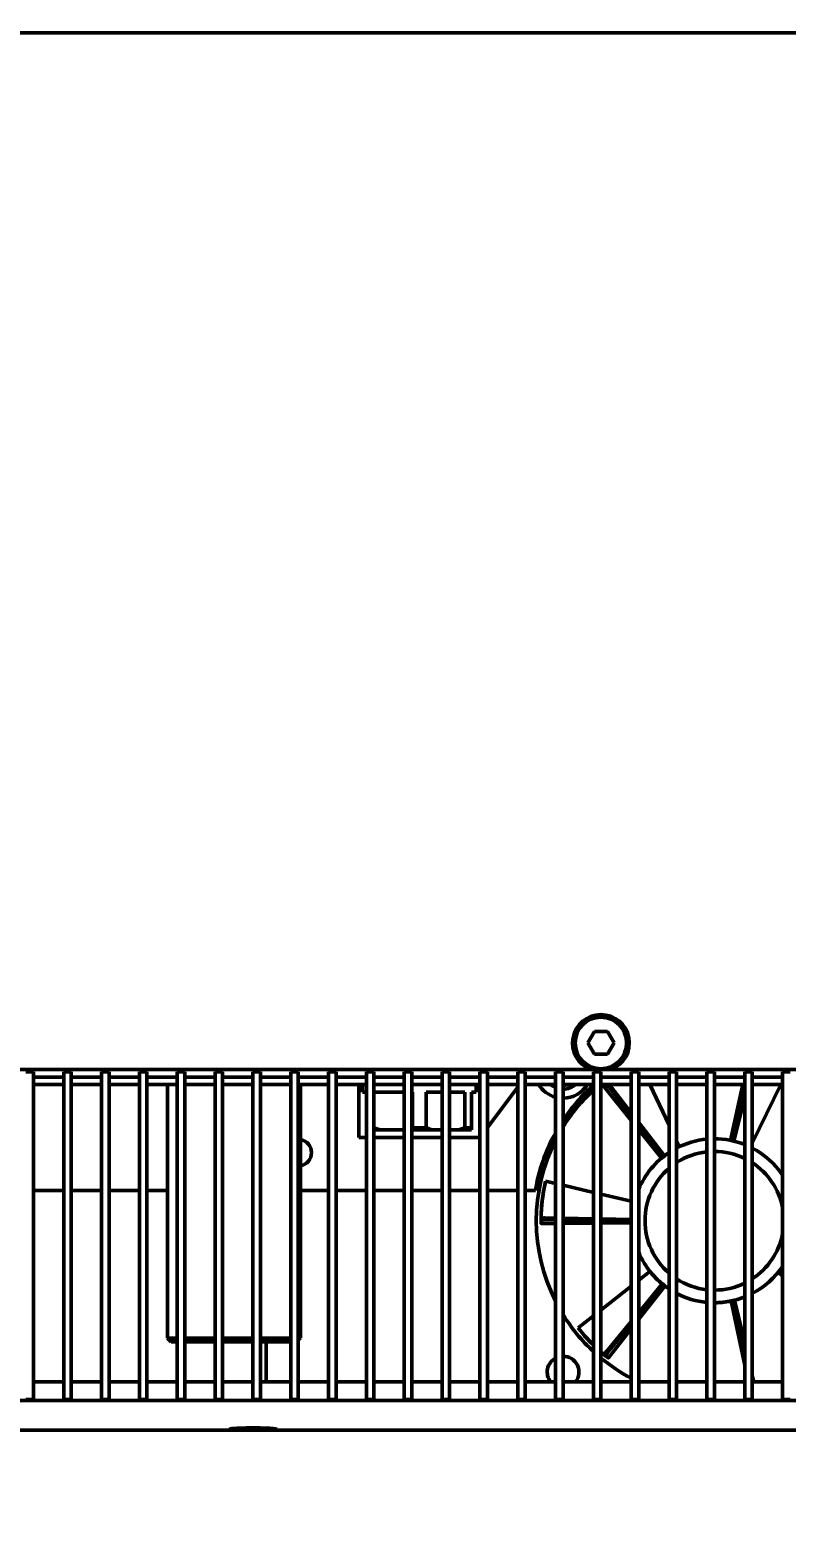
# Model space of a CAD drawing. Header units: millimetres. Extents: x 100 to 5488, y 100 to 4218.
# Drawn here: x 1676.1 to 1776.1, y 2160.8 to 2357.2 of the extents above; entities that cross this region are included whole.
import ezdxf

# ---------------------------------------------------------------- set-up
doc = ezdxf.new("R2010")
doc.units = ezdxf.units.MM
doc.header["$LTSCALE"] = 20
doc.layers.add('Dimension (ANSI)', color=7, linetype='Continuous', lineweight=25)
doc.layers.add('Visible (ANSI)', color=7, linetype='Continuous', lineweight=50)
doc.styles.add('My Text', font='tahoma.ttf')
doc.dimstyles.new('My Dimension - mm [in] (ANSI)', dxfattribs={"dimscale": 20, "dimtxt": 0.7, "dimasz": 2.5, "dimexe": 3.175, "dimexo": 1.6002, "dimgap": 0.8, "dimtad": 0, "dimtoh": 1, "dimrnd": 1e-08, "dimzin": 4, "dimdsep": 46, "dimtxsty": 'My Text', "dimcen": 0.09, "dimdle": 10, "dimclrd": 1, "dimclre": 1, "dimclrt": 1, "dimadec": 1, "dimazin": 1, "dimtfac": 4.354286, "dimtofl": 0, "dimtmove": 0, "dimatfit": 3, "dimfxl": 1, "dimtolj": 1, "dimtzin": 4, "dimlwd": -1, "dimlwe": -1, "dimarcsym": 0})

# ---------------------------------------------------------------- blocks, each defined once
blk = doc.blocks.new('*D6')
at = {"layer": 'Defpoints', "color": 0, "transparency": 16777216}
for p in [(1275.32, 2356.74), (1605.61, 2356.74), (1725.13, 2057.72)]:
    blk.add_point(p, dxfattribs=at)
at = {"layer": 'Dimension (ANSI)', "color": 1, "transparency": 16777216}
for p, q in [((1325.32, 2598.56), (1275.32, 2598.56)), ((1275.32, 2598.56), (1275.32, 2356.74)), ((1573.61, 2356.74), (1211.82, 2356.74)), ((1275.32, 2107.72), (1275.32, 2306.74)), ((1693.13, 2057.72), (1211.82, 2057.72))]:
    blk.add_line(p, q, dxfattribs=at)
for points in [[(1266.98, 2306.74), (1283.65, 2306.74), (1275.32, 2356.74)], [(1266.98, 2107.72), (1283.65, 2107.72), (1275.32, 2057.72)]]:
    blk.add_solid(points, dxfattribs=at)
at = {"layer": 'Dimension (ANSI)', "color": 1, "transparency": 16777216, "insert": (1438.55, 2607.72), "char_height": 14, "attachment_point": 2, "style": 'My Text'}
blk.add_mtext('\\A1;299.02 mm [11.772 in]', dxfattribs=at)
blk = doc.blocks.new('*D8')
at = {"layer": 'Defpoints', "color": 0, "transparency": 16777216}
for p in [(1486.48, 2356.74), (1605.61, 2356.74), (1605.61, 2172.04)]:
    blk.add_point(p, dxfattribs=at)
at = {"layer": 'Dimension (ANSI)', "color": 1, "transparency": 16777216}
for p, q in [((1536.48, 2447.13), (1486.48, 2447.13)), ((1486.48, 2447.13), (1486.48, 2356.74)), ((1573.61, 2356.74), (1422.98, 2356.74)), ((1486.48, 2222.04), (1486.48, 2306.74)), ((1573.61, 2172.04), (1422.98, 2172.04))]:
    blk.add_line(p, q, dxfattribs=at)
for points in [[(1478.14, 2306.74), (1494.81, 2306.74), (1486.48, 2356.74)], [(1478.14, 2222.04), (1494.81, 2222.04), (1486.48, 2172.04)]]:
    blk.add_solid(points, dxfattribs=at)
at = {"layer": 'Dimension (ANSI)', "color": 1, "transparency": 16777216, "insert": (1643.91, 2456.29), "char_height": 14, "attachment_point": 2, "style": 'My Text'}
blk.add_mtext('\\A1;184.70 mm [7.272 in]', dxfattribs=at)

msp = doc.modelspace()

# ---------------------------------------------------------------- linework, layer by layer
at = {"layer": 'Visible (ANSI)'}
for p, q in [((1605.613, 2356.741), (2557.613, 2356.741)), ((1750.747, 2224.741), (1749.881, 2223.241)), ((1749.881, 2223.241), (1750.747, 2221.741)), ((1750.747, 2224.741), (1752.479, 2224.741)), ((1753.345, 2223.241), (1752.479, 2224.741)), ((1752.479, 2221.741), (1753.345, 2223.241)), ((1752.479, 2221.741), (1750.747, 2221.741)), ((1621.959, 2219.741), (1750.266, 2219.741)), ((1675.613, 2219.441), (1676.613, 2219.441)), ((1676.613, 2219.441), (1676.613, 2219.206)), ((1676.613, 2181.713), (1676.613, 2219.206)), ((1680.613, 2219.206), (1680.613, 2219.441)), ((1680.613, 2219.441), (1681.613, 2219.441)), ((1680.613, 2219.206), (1680.613, 2181.713)), ((1681.613, 2219.441), (1681.613, 2219.206)), ((1681.613, 2181.713), (1681.613, 2219.206)), ((1685.613, 2219.206), (1685.613, 2219.441)), ((1685.613, 2219.441), (1686.613, 2219.441)), ((1685.613, 2219.206), (1685.613, 2181.713)), ((1686.613, 2219.441), (1686.613, 2219.206)), ((1686.613, 2181.713), (1686.613, 2219.206)), ((1690.613, 2219.206), (1690.613, 2219.441)), ((1690.613, 2219.441), (1691.613, 2219.441)), ((1690.613, 2219.206), (1690.613, 2181.713)), ((1691.613, 2219.441), (1691.613, 2219.206)), ((1691.613, 2181.713), (1691.613, 2219.206)), ((1695.613, 2219.206), (1695.613, 2219.441)), ((1695.613, 2219.441), (1696.613, 2219.441)), ((1695.613, 2219.206), (1695.613, 2181.713)), ((1696.613, 2219.441), (1696.613, 2219.206)), ((1696.613, 2181.713), (1696.613, 2219.206)), ((1700.613, 2219.206), (1700.613, 2219.441)), ((1700.613, 2219.441), (1701.613, 2219.441)), ((1700.613, 2219.206), (1700.613, 2181.713)), ((1701.613, 2219.441), (1701.613, 2219.206)), ((1701.613, 2181.713), (1701.613, 2219.206)), ((1705.613, 2219.206), (1705.613, 2219.441)), ((1705.613, 2219.441), (1706.613, 2219.441)), ((1705.613, 2219.206), (1705.613, 2181.713)), ((1706.613, 2219.441), (1706.613, 2219.206)), ((1706.613, 2181.713), (1706.613, 2219.206)), ((1710.613, 2219.206), (1710.613, 2219.441)), ((1710.613, 2219.441), (1711.613, 2219.441)), ((1710.613, 2219.206), (1710.613, 2181.713)), ((1711.613, 2219.441), (1711.613, 2219.206)), ((1711.613, 2181.713), (1711.613, 2219.206)), ((1715.613, 2219.206), (1715.613, 2219.441)), ((1715.613, 2219.441), (1716.613, 2219.441)), ((1715.613, 2219.206), (1715.613, 2181.713)), ((1716.613, 2219.441), (1716.613, 2219.206)), ((1716.613, 2181.713), (1716.613, 2219.206)), ((1720.613, 2219.206), (1720.613, 2219.441)), ((1720.613, 2219.441), (1721.613, 2219.441)), ((1720.613, 2219.206), (1720.613, 2181.713)), ((1721.613, 2219.441), (1721.613, 2219.206)), ((1721.613, 2181.713), (1721.613, 2219.206)), ((1725.613, 2219.206), (1725.613, 2219.441)), ((1725.613, 2219.441), (1726.613, 2219.441)), ((1725.613, 2219.206), (1725.613, 2181.713)), ((1726.613, 2219.441), (1726.613, 2219.206)), ((1726.613, 2181.713), (1726.613, 2219.206)), ((1730.613, 2219.206), (1730.613, 2219.441)), ((1730.613, 2219.441), (1731.613, 2219.441)), ((1730.613, 2219.206), (1730.613, 2181.713)), ((1731.613, 2219.441), (1731.613, 2219.206)), ((1731.613, 2181.713), (1731.613, 2219.206)), ((1735.613, 2219.206), (1735.613, 2219.441)), ((1735.613, 2219.441), (1736.613, 2219.441)), ((1735.613, 2219.206), (1735.613, 2181.713)), ((1736.613, 2219.441), (1736.613, 2219.206)), ((1736.613, 2181.713), (1736.613, 2219.206)), ((1740.613, 2219.206), (1740.613, 2219.441)), ((1740.613, 2219.441), (1741.613, 2219.441)), ((1740.613, 2219.206), (1740.613, 2181.713)), ((1741.613, 2219.441), (1741.613, 2219.206)), ((1741.613, 2181.713), (1741.613, 2219.206)), ((1745.613, 2219.206), (1745.613, 2219.441)), ((1745.613, 2219.441), (1746.613, 2219.441)), ((1745.613, 2219.206), (1745.613, 2181.713)), ((1746.613, 2219.441), (1746.613, 2219.206)), ((1746.613, 2181.713), (1746.613, 2219.206)), ((1750.28, 2219.741), (1752.946, 2219.741)), ((1750.613, 2219.206), (1750.613, 2219.441)), ((1750.613, 2219.441), (1751.613, 2219.441)), ((1750.613, 2219.206), (1750.613, 2181.713)), ((1751.613, 2219.441), (1751.613, 2219.206)), ((1751.613, 2181.713), (1751.613, 2219.206)), ((1752.959, 2219.741), (1915.266, 2219.741)), ((1755.613, 2219.206), (1755.613, 2219.441)), ((1755.613, 2219.441), (1756.613, 2219.441)), ((1755.613, 2219.206), (1755.613, 2181.713)), ((1756.613, 2219.441), (1756.613, 2219.206)), ((1756.613, 2181.713), (1756.613, 2219.206)), ((1760.613, 2219.206), (1760.613, 2219.441)), ((1760.613, 2219.441), (1761.613, 2219.441)), ((1760.613, 2219.206), (1760.613, 2181.713)), ((1761.613, 2219.441), (1761.613, 2219.206)), ((1761.613, 2181.713), (1761.613, 2219.206)), ((1765.613, 2219.206), (1765.613, 2219.441)), ((1765.613, 2219.441), (1766.613, 2219.441)), ((1765.613, 2219.206), (1765.613, 2181.713)), ((1766.613, 2219.441), (1766.613, 2219.206)), ((1766.613, 2181.713), (1766.613, 2219.206)), ((1770.613, 2219.206), (1770.613, 2219.441)), ((1770.613, 2219.441), (1771.613, 2219.441)), ((1770.613, 2219.206), (1770.613, 2181.713)), ((1771.613, 2219.441), (1771.613, 2219.206)), ((1771.613, 2181.713), (1771.613, 2219.206)), ((1775.613, 2219.206), (1775.613, 2219.441)), ((1775.613, 2219.441), (1776.613, 2219.441)), ((1775.613, 2219.206), (1775.613, 2181.713)), ((1676.613, 2218.741), (1680.613, 2218.741)), ((1680.613, 2217.741), (1676.613, 2217.741)), ((1681.613, 2218.741), (1685.613, 2218.741)), ((1685.613, 2217.741), (1681.613, 2217.741)), ((1686.613, 2218.741), (1690.613, 2218.741)), ((1690.613, 2217.741), (1686.613, 2217.741)), ((1691.613, 2218.741), (1695.613, 2218.741)), ((1695.613, 2217.741), (1691.613, 2217.741)), ((1694.313, 2217.741), (1694.313, 2184.241)), ((1696.613, 2218.741), (1700.613, 2218.741)), ((1700.613, 2217.741), (1696.613, 2217.741)), ((1701.613, 2218.741), (1705.613, 2218.741)), ((1705.613, 2217.741), (1701.613, 2217.741)), ((1706.613, 2218.741), (1710.613, 2218.741)), ((1710.613, 2217.741), (1706.613, 2217.741)), ((1711.613, 2218.741), (1715.613, 2218.741)), ((1715.613, 2217.741), (1711.613, 2217.741)), ((1711.913, 2217.741), (1711.913, 2184.241)), ((1716.613, 2218.741), (1720.613, 2218.741)), ((1720.613, 2217.741), (1716.613, 2217.741)), ((1719.613, 2217.741), (1719.613, 2217.241)), ((1719.613, 2210.741), (1719.613, 2217.241)), ((1720.113, 2217.741), (1720.113, 2216.741)), ((1721.613, 2218.741), (1725.613, 2218.741)), ((1725.613, 2217.741), (1721.613, 2217.741)), ((1726.613, 2218.741), (1730.613, 2218.741)), ((1730.613, 2217.741), (1726.613, 2217.741)), ((1731.613, 2218.741), (1735.613, 2218.741)), ((1735.613, 2217.741), (1731.613, 2217.741)), ((1735.113, 2217.741), (1735.113, 2216.741)), ((1736.613, 2218.741), (1740.613, 2218.741)), ((1740.613, 2217.741), (1736.613, 2217.741)), ((1736.613, 2212.074), (1740.613, 2217.407)), ((1741.613, 2218.741), (1745.613, 2218.741)), ((1745.613, 2217.741), (1741.613, 2217.741)), ((1746.613, 2218.741), (1750.613, 2218.741)), ((1750.613, 2217.741), (1746.613, 2217.741)), ((1751.613, 2218.741), (1755.613, 2218.741)), ((1755.613, 2217.741), (1751.613, 2217.741)), ((1755.613, 2213.011), (1752.04, 2217.429)), ((1752.412, 2217.727), (1752.263, 2217.61)), ((1752.767, 2217.369), (1755.613, 2213.678)), ((1755.613, 2214.004), (1752.923, 2217.491)), ((1756.613, 2218.741), (1760.613, 2218.741)), ((1760.613, 2217.741), (1756.613, 2217.741)), ((1758.07, 2217.741), (1760.613, 2212.383)), ((1761.613, 2218.741), (1765.613, 2218.741)), ((1765.613, 2217.741), (1761.613, 2217.741)), ((1766.613, 2218.741), (1770.613, 2218.741)), ((1770.613, 2217.741), (1766.613, 2217.741)), ((1768.742, 2210.363), (1770.369, 2217.741)), ((1770.613, 2216.911), (1768.996, 2210.309)), ((1771.613, 2218.741), (1775.613, 2218.741)), ((1775.613, 2217.741), (1771.613, 2217.741)), ((1775.396, 2217.741), (1771.613, 2209.987)), ((1720.613, 2216.741), (1720.113, 2216.741)), ((1721.617, 2216.741), (1721.617, 2212.041)), ((1725.613, 2216.741), (1721.617, 2216.741)), ((1726.708, 2216.741), (1726.613, 2216.741)), ((1726.708, 2212.041), (1726.708, 2216.741)), ((1728.517, 2216.741), (1728.517, 2212.041)), ((1730.613, 2216.741), (1728.517, 2216.741)), ((1733.608, 2216.741), (1731.613, 2216.741)), ((1733.608, 2212.041), (1733.608, 2216.741)), ((1734.513, 2216.741), (1734.513, 2212.041)), ((1735.113, 2216.741), (1734.513, 2216.741)), ((1769.189, 2210.263), (1770.613, 2216.075)), ((1721.617, 2212.041), (1721.613, 2212.041)), ((1722.382, 2211.741), (1721.613, 2211.741)), ((1722.382, 2211.741), (1725.613, 2211.741)), ((1729.282, 2211.741), (1726.613, 2211.741)), ((1728.517, 2212.041), (1726.708, 2212.041)), ((1729.282, 2211.741), (1730.613, 2211.741)), ((1731.613, 2211.741), (1732.844, 2211.741)), ((1734.513, 2211.741), (1732.844, 2211.741)), ((1734.513, 2212.041), (1733.608, 2212.041)), ((1759.997, 2208.319), (1756.613, 2212.707)), ((1756.613, 2212.381), (1759.839, 2208.198)), ((1759.639, 2208.033), (1756.613, 2211.775)), ((1719.613, 2210.741), (1720.613, 2210.741)), ((1721.613, 2210.741), (1725.613, 2210.741)), ((1726.613, 2210.741), (1730.613, 2210.741)), ((1731.613, 2210.741), (1735.613, 2210.741)), ((1761.613, 2210.276), (1761.968, 2209.528)), ((1759.839, 2208.198), (1759.997, 2208.319)), ((1676.613, 2203.741), (1680.613, 2203.741)), ((1681.613, 2203.741), (1685.613, 2203.741)), ((1686.613, 2203.741), (1690.613, 2203.741)), ((1691.613, 2203.741), (1694.313, 2203.741)), ((1711.913, 2203.741), (1715.613, 2203.741)), ((1716.613, 2203.741), (1720.613, 2203.741)), ((1721.613, 2203.741), (1725.613, 2203.741)), ((1726.613, 2203.741), (1730.613, 2203.741)), ((1731.613, 2203.741), (1735.613, 2203.741)), ((1736.613, 2203.741), (1740.613, 2203.741)), ((1741.613, 2203.741), (1742.948, 2203.741)), ((1744.266, 2204.824), (1744.303, 2204.978)), ((1744.303, 2204.978), (1745.613, 2204.671)), ((1746.613, 2204.436), (1750.613, 2203.497)), ((1751.613, 2203.262), (1755.613, 2202.323)), ((1743.696, 2199.864), (1743.695, 2199.674)), ((1745.613, 2199.399), (1743.698, 2199.387)), ((1744.198, 2199.917), (1745.613, 2199.894)), ((1745.613, 2200.093), (1744.2, 2200.116)), ((1750.613, 2200.009), (1746.613, 2200.076)), ((1746.613, 2199.877), (1750.613, 2199.81)), ((1750.613, 2199.431), (1746.613, 2199.406)), ((1755.613, 2199.925), (1751.613, 2199.992)), ((1751.613, 2199.793), (1755.613, 2199.726)), ((1755.613, 2199.463), (1751.613, 2199.437)), ((1756.613, 2191.875), (1758.098, 2193.043)), ((1759.713, 2191.389), (1756.613, 2187.636)), ((1759.866, 2191.262), (1759.713, 2191.389)), ((1775.613, 2192.45), (1775.03, 2192.921)), ((1751.613, 2187.942), (1755.613, 2191.088)), ((1756.613, 2187.323), (1759.866, 2191.262)), ((1760.071, 2191.103), (1756.613, 2186.713)), ((1769.03, 2189.179), (1768.835, 2189.138)), ((1768.835, 2189.138), (1770.613, 2180.66)), ((1770.613, 2181.63), (1769.03, 2189.179)), ((1769.282, 2189.239), (1770.613, 2183.551)), ((1748.601, 2185.573), (1750.613, 2187.155)), ((1748.698, 2185.448), (1748.601, 2185.573)), ((1755.613, 2186.425), (1752.336, 2182.459)), ((1752.49, 2182.333), (1755.613, 2186.113)), ((1695.613, 2184.241), (1694.313, 2184.241)), ((1694.813, 2183.741), (1694.313, 2184.241)), ((1695.613, 2183.741), (1694.813, 2183.741)), ((1700.613, 2184.241), (1696.613, 2184.241)), ((1700.613, 2183.741), (1696.613, 2183.741)), ((1705.613, 2184.241), (1701.613, 2184.241)), ((1705.613, 2183.741), (1701.613, 2183.741)), ((1710.613, 2184.241), (1706.613, 2184.241)), ((1710.613, 2183.741), (1706.613, 2183.741)), ((1707.363, 2183.741), (1707.363, 2178.435)), ((1711.913, 2184.241), (1711.613, 2184.241)), ((1711.613, 2183.941), (1711.913, 2184.241)), ((1755.613, 2185.444), (1752.593, 2181.612)), ((1676.613, 2181.713), (1676.613, 2176.137)), ((1680.613, 2176.137), (1680.613, 2181.713)), ((1681.613, 2181.713), (1681.613, 2176.137)), ((1685.613, 2176.137), (1685.613, 2181.713)), ((1686.613, 2181.713), (1686.613, 2176.137)), ((1690.613, 2176.137), (1690.613, 2181.713)), ((1691.613, 2181.713), (1691.613, 2176.137)), ((1695.613, 2176.137), (1695.613, 2181.713)), ((1696.613, 2181.713), (1696.613, 2176.137)), ((1700.613, 2176.137), (1700.613, 2181.713)), ((1701.613, 2181.713), (1701.613, 2176.137)), ((1705.613, 2176.137), (1705.613, 2181.713)), ((1706.613, 2181.713), (1706.613, 2176.137)), ((1710.613, 2176.137), (1710.613, 2181.713)), ((1711.613, 2181.713), (1711.613, 2176.137)), ((1715.613, 2176.137), (1715.613, 2181.713)), ((1716.613, 2181.713), (1716.613, 2176.137)), ((1720.613, 2176.137), (1720.613, 2181.713)), ((1721.613, 2181.713), (1721.613, 2176.137)), ((1725.613, 2176.137), (1725.613, 2181.713)), ((1726.613, 2181.713), (1726.613, 2176.137)), ((1730.613, 2176.137), (1730.613, 2181.713)), ((1731.613, 2181.713), (1731.613, 2176.137)), ((1735.613, 2176.137), (1735.613, 2181.713)), ((1736.613, 2181.713), (1736.613, 2176.137)), ((1740.613, 2176.137), (1740.613, 2181.713)), ((1741.613, 2181.713), (1741.613, 2176.137)), ((1745.613, 2176.137), (1745.613, 2181.713)), ((1746.613, 2181.713), (1746.613, 2176.137)), ((1750.613, 2176.137), (1750.613, 2181.713)), ((1751.613, 2181.713), (1751.613, 2176.137)), ((1752.219, 2181.908), (1752.367, 2181.789)), ((1755.613, 2176.137), (1755.613, 2181.713)), ((1756.613, 2181.713), (1756.613, 2176.137)), ((1760.613, 2176.137), (1760.613, 2181.713)), ((1761.613, 2181.713), (1761.613, 2176.137)), ((1765.613, 2176.137), (1765.613, 2181.713)), ((1766.613, 2181.713), (1766.613, 2176.137)), ((1770.613, 2176.137), (1770.613, 2181.713)), ((1771.613, 2181.713), (1771.613, 2176.137)), ((1775.613, 2176.137), (1775.613, 2181.713)), ((1680.613, 2178.435), (1676.613, 2178.435)), ((1685.613, 2178.435), (1681.613, 2178.435)), ((1690.613, 2178.435), (1686.613, 2178.435)), ((1695.613, 2178.435), (1691.613, 2178.435)), ((1700.613, 2178.435), (1696.613, 2178.435)), ((1705.613, 2178.435), (1701.613, 2178.435)), ((1710.613, 2178.435), (1706.613, 2178.435)), ((1715.613, 2178.435), (1711.613, 2178.435)), ((1720.613, 2178.435), (1716.613, 2178.435)), ((1725.613, 2178.435), (1721.613, 2178.435)), ((1730.613, 2178.435), (1726.613, 2178.435)), ((1735.613, 2178.435), (1731.613, 2178.435)), ((1740.613, 2178.435), (1736.613, 2178.435)), ((1745.613, 2178.435), (1741.613, 2178.435)), ((1750.613, 2178.435), (1746.613, 2178.435)), ((1755.613, 2178.435), (1751.613, 2178.435)), ((1760.613, 2178.435), (1756.613, 2178.435)), ((1765.613, 2178.435), (1761.613, 2178.435)), ((1770.613, 2178.435), (1766.613, 2178.435)), ((1771.613, 2179.275), (1771.809, 2178.435)), ((1775.613, 2178.435), (1771.613, 2178.435)), ((1605.913, 2175.99), (2557.313, 2175.99)), ((1675.613, 2176.131), (1676.613, 2176.131)), ((1676.613, 2176.137), (1676.613, 2176.131)), ((1680.613, 2176.131), (1680.613, 2176.137)), ((1680.613, 2176.131), (1681.613, 2176.131)), ((1681.613, 2176.137), (1681.613, 2176.131)), ((1685.613, 2176.131), (1685.613, 2176.137)), ((1685.613, 2176.131), (1686.613, 2176.131)), ((1686.613, 2176.137), (1686.613, 2176.131)), ((1690.613, 2176.131), (1690.613, 2176.137)), ((1690.613, 2176.131), (1691.613, 2176.131)), ((1691.613, 2176.137), (1691.613, 2176.131)), ((1695.613, 2176.131), (1695.613, 2176.137)), ((1695.613, 2176.131), (1696.613, 2176.131)), ((1696.613, 2176.137), (1696.613, 2176.131)), ((1700.613, 2176.131), (1700.613, 2176.137)), ((1700.613, 2176.131), (1701.613, 2176.131)), ((1701.613, 2176.137), (1701.613, 2176.131)), ((1705.613, 2176.131), (1705.613, 2176.137)), ((1705.613, 2176.131), (1706.613, 2176.131)), ((1706.613, 2176.137), (1706.613, 2176.131)), ((1710.613, 2176.131), (1710.613, 2176.137)), ((1710.613, 2176.131), (1711.613, 2176.131)), ((1711.613, 2176.137), (1711.613, 2176.131)), ((1715.613, 2176.131), (1715.613, 2176.137)), ((1715.613, 2176.131), (1716.613, 2176.131)), ((1716.613, 2176.137), (1716.613, 2176.131)), ((1720.613, 2176.131), (1720.613, 2176.137)), ((1720.613, 2176.131), (1721.613, 2176.131)), ((1721.613, 2176.137), (1721.613, 2176.131)), ((1725.613, 2176.131), (1725.613, 2176.137)), ((1725.613, 2176.131), (1726.613, 2176.131)), ((1726.613, 2176.137), (1726.613, 2176.131)), ((1730.613, 2176.131), (1730.613, 2176.137)), ((1730.613, 2176.131), (1731.613, 2176.131)), ((1731.613, 2176.137), (1731.613, 2176.131)), ((1735.613, 2176.131), (1735.613, 2176.137)), ((1735.613, 2176.131), (1736.613, 2176.131)), ((1736.613, 2176.137), (1736.613, 2176.131)), ((1740.613, 2176.131), (1740.613, 2176.137)), ((1740.613, 2176.131), (1741.613, 2176.131)), ((1741.613, 2176.137), (1741.613, 2176.131)), ((1745.613, 2176.131), (1745.613, 2176.137)), ((1745.613, 2176.131), (1746.613, 2176.131)), ((1746.613, 2176.137), (1746.613, 2176.131)), ((1750.613, 2176.131), (1750.613, 2176.137)), ((1750.613, 2176.131), (1751.613, 2176.131)), ((1751.613, 2176.137), (1751.613, 2176.131)), ((1755.613, 2176.131), (1755.613, 2176.137)), ((1755.613, 2176.131), (1756.613, 2176.131)), ((1756.613, 2176.137), (1756.613, 2176.131)), ((1760.613, 2176.131), (1760.613, 2176.137)), ((1760.613, 2176.131), (1761.613, 2176.131)), ((1761.613, 2176.137), (1761.613, 2176.131)), ((1765.613, 2176.131), (1765.613, 2176.137)), ((1765.613, 2176.131), (1766.613, 2176.131)), ((1766.613, 2176.137), (1766.613, 2176.131)), ((1770.613, 2176.131), (1770.613, 2176.137)), ((1770.613, 2176.131), (1771.613, 2176.131)), ((1771.613, 2176.137), (1771.613, 2176.131)), ((1775.613, 2176.131), (1775.613, 2176.137)), ((1775.613, 2176.131), (1776.613, 2176.131)), ((1605.613, 2172.041), (2557.613, 2172.041))]:
    msp.add_line(p, q, dxfattribs=at)
msp.add_circle((1751.613, 2223.241), 3.4, dxfattribs=at)
for centre, radius, start, end in [((1751.613, 2223.241), 3.75, 291.03947, 248.96053), ((1751.613, 2223.241), 3.75, 248.96053, 249.16417), ((1751.613, 2223.241), 3.75, 290.83583, 291.03947), ((1746.613, 2219.741), 3.8, 211.75686, 254.74248), ((1746.613, 2219.741), 2.6, 230.28486, 247.38014), ((1746.613, 2219.741), 2.1, 270, 287.75279), ((1746.613, 2219.741), 3.8, 270, 328.24314), ((1746.613, 2219.741), 2.6, 270, 309.71514), ((1766.613, 2199.741), 24, 131.81031, 146.44269), ((1766.613, 2199.741), 23.542, 132.81599, 148.16358), ((1766.613, 2199.741), 24, 151.04498, 170.40593), ((1711.613, 2208.741), 1.75, 279.87089, 80.12911), ((1766.613, 2199.741), 23.542, 153.13014, 206.86986), ((1766.613, 2199.741), 10.833, 95.29638, 117.48643), ((1766.613, 2199.741), 10.833, 68.33182, 90), ((1766.613, 2199.741), 10.833, 33.82216, 62.51357), ((1766.613, 2199.741), 10.833, 123.63128, 157.38014), ((1766.613, 2199.741), 9.167, 96.26291, 123.05573), ((1766.613, 2199.741), 9.167, 64.1279, 90), ((1766.613, 2199.741), 9.167, 10.9425, 56.94427), ((1766.613, 2199.741), 9.167, 130.88519, 229.11481), ((1766.613, 2199.741), 9.167, 303.05573, 349.0575), ((1766.613, 2199.741), 10.833, 202.61986, 236.36872), ((1766.613, 2199.741), 10.833, 297.48643, 326.17784), ((1766.613, 2199.741), 9.167, 236.94427, 263.73709), ((1766.613, 2199.741), 9.167, 270, 295.8721), ((1766.613, 2199.741), 10.833, 242.51357, 264.70362), ((1766.613, 2199.741), 10.833, 270, 291.66818), ((1766.613, 2199.741), 23.542, 211.83642, 227.18401), ((1746.613, 2179.741), 2.1, 118.43689, 218.43008), ((1746.613, 2179.741), 2.1, 321.56992, 90), ((1766.613, 2199.741), 23.542, 230.41902, 242.14363)]:
    msp.add_arc(centre, radius, start, end, dxfattribs=at)
for points, knots in [([(1752.11, 2217.486), (1752.052, 2217.438), (1752.029, 2217.419), (1752.061, 2217.446), (1752.113, 2217.49), (1752.262, 2217.609)], [-0.27947461, -0.27947461, -0.27947461, -0.27947461, -0.13305383, -0.13305383, -0.00000154, -0.00000154, -0.00000154, -0.00000154]), ([(1752.262, 2217.609), (1752.274, 2217.619), (1752.289, 2217.626), (1752.323, 2217.634), (1752.342, 2217.636), (1752.401, 2217.631), (1752.444, 2217.62), (1752.532, 2217.579), (1752.577, 2217.551), (1752.649, 2217.495), (1752.676, 2217.47), (1752.724, 2217.42), (1752.746, 2217.395), (1752.767, 2217.369)], [0.000001539, 0.000001539, 0.000001539, 0.000001539, 0.010593105, 0.010593105, 0.021530915, 0.021530915, 0.040330241, 0.040330241, 0.058556909, 0.058556909, 0.069740001, 0.069740001, 0.079788015, 0.079788015, 0.079788015, 0.079788015]), ([(1752.923, 2217.491), (1752.903, 2217.518), (1752.881, 2217.543), (1752.832, 2217.593), (1752.805, 2217.617), (1752.734, 2217.674), (1752.688, 2217.702), (1752.628, 2217.729), (1752.611, 2217.736), (1752.595, 2217.741)], [0.000001469, 0.000001469, 0.000001469, 0.000001469, 0.010031174, 0.010031174, 0.021271968, 0.021271968, 0.03938507, 0.03938507, 0.046540178, 0.046540178, 0.046540178, 0.046540178]), ([(1722.382, 2211.741), (1722.292, 2211.77), (1722.205, 2211.801), (1722.119, 2211.833), (1722.032, 2211.865), (1721.948, 2211.899), (1721.864, 2211.934), (1721.781, 2211.968), (1721.698, 2212.004), (1721.617, 2212.041)], [0, 0, 0, 0, 0.3333333, 0.3333333, 0.3333333, 0.6666667, 0.6666667, 0.6666667, 1, 1, 1, 1]), ([(1729.282, 2211.741), (1729.192, 2211.77), (1729.105, 2211.801), (1729.019, 2211.833), (1728.932, 2211.865), (1728.848, 2211.899), (1728.764, 2211.934), (1728.681, 2211.968), (1728.598, 2212.004), (1728.517, 2212.041)], [0, 0, 0, 0, 0.3333333, 0.3333333, 0.3333333, 0.6666667, 0.6666667, 0.6666667, 1, 1, 1, 1]), ([(1734.513, 2211.741), (1734.513, 2211.77), (1734.513, 2211.801), (1734.513, 2211.833), (1734.513, 2211.865), (1734.513, 2211.899), (1734.513, 2211.934), (1734.513, 2211.968), (1734.513, 2212.004), (1734.513, 2212.041)], [0, 0, 0, 0, 0.3333333, 0.3333333, 0.3333333, 0.6666667, 0.6666667, 0.6666667, 1, 1, 1, 1]), ([(1759.639, 2208.033), (1759.639, 2208.033), (1759.639, 2208.033), (1759.639, 2208.033), (1759.677, 2208.068), (1759.839, 2208.198)], [0.67502665, 0.67502665, 0.67502665, 0.67502665, 0.67513336, 0.67513336, 0.78520821, 0.78520821, 0.78520821, 0.78520821]), ([(1759.813, 2208.175), (1759.813, 2208.175), (1759.813, 2208.175), (1759.813, 2208.175), (1759.813, 2208.175), (1759.813, 2208.174), (1759.813, 2208.174), (1759.813, 2208.174), (1759.813, 2208.174), (1759.813, 2208.174), (1759.812, 2208.174), (1759.811, 2208.173), (1759.81, 2208.172), (1759.803, 2208.166), (1759.797, 2208.162), (1759.784, 2208.151), (1759.776, 2208.144), (1759.761, 2208.132), (1759.755, 2208.128), (1759.742, 2208.117), (1759.735, 2208.111), (1759.718, 2208.098), (1759.709, 2208.09), (1759.681, 2208.067), (1759.66, 2208.05), (1759.639, 2208.033)], [0, 0, 0, 0, 0.00001274, 0.00001274, 0.000038219, 0.000038219, 0.000089177, 0.000089177, 0.000293011, 0.000293011, 0.000595768, 0.000595768, 0.00221051, 0.00221051, 0.010822275, 0.010822275, 0.022322319, 0.022322319, 0.027983577, 0.027983577, 0.032796646, 0.032796646, 0.0371358, 0.0371358, 0.045352847, 0.045352847, 0.045352847, 0.045352847]), ([(1760.051, 2208.361), (1760.016, 2208.334), (1759.984, 2208.309), (1759.915, 2208.256), (1759.885, 2208.232), (1759.824, 2208.183), (1759.8, 2208.164), (1759.8, 2208.164)], [0, 0, 0, 0, 0.03967391, 0.03967391, 0.0999139, 0.0999139, 0.14974389, 0.14974389, 0.14974389, 0.14974389]), ([(1760.613, 2208.761), (1760.304, 2208.556), (1760.108, 2208.405), (1759.893, 2208.239), (1759.801, 2208.165), (1759.801, 2208.164), (1759.801, 2208.164), (1759.801, 2208.164)], [-0.87773372, -0.87773372, -0.87773372, -0.87773372, -0.48891565, -0.48891565, -0.19928105, -0.19928105, -0.19783467, -0.19783467, -0.19783467, -0.19783467]), ([(1759.997, 2208.319), (1759.949, 2208.282), (1759.912, 2208.254), (1759.883, 2208.231), (1759.88, 2208.228), (1759.878, 2208.226), (1759.877, 2208.226), (1759.877, 2208.226), (1759.877, 2208.226), (1759.877, 2208.226), (1759.877, 2208.226), (1759.877, 2208.226)], [0, 0, 0, 0, 0.054511017, 0.054511017, 0.061053324, 0.061053324, 0.061206654, 0.061206654, 0.061249105, 0.061249105, 0.06127033, 0.06127033, 0.06127033, 0.06127033]), ([(1744.266, 2204.824), (1744.024, 2203.759), (1743.895, 2202.849), (1743.751, 2201.46), (1743.714, 2200.8), (1743.695, 2199.999), (1743.694, 2199.811), (1743.695, 2199.686)], [-0.87486875, -0.87486875, -0.87486875, -0.87486875, -0.65677022, -0.65677022, -0.47108116, -0.47108116, -0.3651362, -0.3651362, -0.3651362, -0.3651362]), ([(1744.303, 2204.978), (1743.848, 2203.042), (1743.739, 2201.433), (1743.698, 2200.19), (1743.696, 2200), (1743.696, 2199.875)], [0.000001, 0.000001, 0.000001, 0.000001, 0.68177763, 0.68177763, 0.90247573, 0.90247573, 0.90247573, 0.90247573]), ([(1743.695, 2199.673), (1743.695, 2199.689), (1743.699, 2199.704), (1743.713, 2199.736), (1743.725, 2199.752), (1743.765, 2199.796), (1743.8, 2199.822), (1743.887, 2199.866), (1743.937, 2199.884), (1744.026, 2199.904), (1744.062, 2199.91), (1744.131, 2199.917), (1744.164, 2199.918), (1744.198, 2199.917)], [0.000001539, 0.000001539, 0.000001539, 0.000001539, 0.010593457, 0.010593457, 0.021531649, 0.021531649, 0.040330946, 0.040330946, 0.058557444, 0.058557444, 0.069740229, 0.069740229, 0.079788014, 0.079788014, 0.079788014, 0.079788014]), ([(1743.697, 2199.477), (1743.697, 2199.404), (1743.698, 2199.374), (1743.697, 2199.412), (1743.696, 2199.48), (1743.695, 2199.673)], [-0.2771581, -0.2771581, -0.2771581, -0.2771581, -0.13495209, -0.13495209, -0.00000154, -0.00000154, -0.00000154, -0.00000154]), ([(1744.2, 2200.116), (1744.166, 2200.117), (1744.133, 2200.116), (1744.063, 2200.109), (1744.028, 2200.103), (1743.939, 2200.082), (1743.889, 2200.064), (1743.802, 2200.02), (1743.767, 2199.994), (1743.726, 2199.95), (1743.715, 2199.934), (1743.7, 2199.901), (1743.696, 2199.886), (1743.696, 2199.87)], [0.000001469, 0.000001469, 0.000001469, 0.000001469, 0.010032076, 0.010032076, 0.021274106, 0.021274106, 0.039387947, 0.039387947, 0.058104549, 0.058104549, 0.069092812, 0.069092812, 0.07968788, 0.07968788, 0.07968788, 0.07968788]), ([(1758.098, 2193.043), (1758.433, 2192.617), (1758.777, 2192.247), (1759.384, 2191.661), (1759.595, 2191.486), (1759.814, 2191.305), (1759.907, 2191.232), (1759.908, 2191.232), (1759.908, 2191.232), (1759.908, 2191.232)], [-1.3297675, -1.3297675, -1.3297675, -1.3297675, -0.907783, -0.907783, -0.4888844, -0.4888844, -0.1992884, -0.1992884, -0.1978181, -0.1978181, -0.1978181, -0.1978181]), ([(1759.66, 2191.433), (1759.695, 2191.404), (1759.726, 2191.378), (1759.793, 2191.323), (1759.823, 2191.299), (1759.884, 2191.25), (1759.908, 2191.231), (1759.908, 2191.231)], [0, 0, 0, 0, 0.03967391, 0.03967391, 0.0999139, 0.0999139, 0.14974389, 0.14974389, 0.14974389, 0.14974389]), ([(1759.713, 2191.389), (1759.76, 2191.35), (1759.796, 2191.321), (1759.825, 2191.298), (1759.828, 2191.295), (1759.83, 2191.293), (1759.831, 2191.293), (1759.831, 2191.293), (1759.831, 2191.293), (1759.831, 2191.293), (1759.831, 2191.293), (1759.831, 2191.293)], [0, 0, 0, 0, 0.054511017, 0.054511017, 0.061053324, 0.061053324, 0.061206654, 0.061206654, 0.061249105, 0.061249105, 0.06127033, 0.06127033, 0.06127033, 0.06127033]), ([(1760.071, 2191.103), (1760.071, 2191.103), (1760.071, 2191.103), (1760.071, 2191.103), (1760.029, 2191.132), (1759.866, 2191.262)], [0.6750468, 0.6750468, 0.6750468, 0.6750468, 0.67512864, 0.67512864, 0.78528297, 0.78528297, 0.78528297, 0.78528297]), ([(1759.895, 2191.242), (1759.895, 2191.242), (1759.895, 2191.242), (1759.895, 2191.242), (1759.895, 2191.242), (1759.895, 2191.242), (1759.895, 2191.242), (1759.895, 2191.242), (1759.895, 2191.241), (1759.896, 2191.241), (1759.896, 2191.241), (1759.897, 2191.24), (1759.898, 2191.239), (1759.905, 2191.234), (1759.911, 2191.229), (1759.925, 2191.218), (1759.932, 2191.212), (1759.948, 2191.2), (1759.953, 2191.196), (1759.967, 2191.185), (1759.974, 2191.179), (1759.991, 2191.166), (1760, 2191.159), (1760.029, 2191.136), (1760.05, 2191.119), (1760.071, 2191.103)], [0, 0, 0, 0, 0.00001274, 0.00001274, 0.000038219, 0.000038219, 0.000089177, 0.000089177, 0.000293011, 0.000293011, 0.000595768, 0.000595768, 0.00221051, 0.00221051, 0.010822274, 0.010822274, 0.022322319, 0.022322319, 0.027983576, 0.027983576, 0.032796646, 0.032796646, 0.0371358, 0.0371358, 0.045352847, 0.045352847, 0.045352847, 0.045352847]), ([(1766.613, 2188.907), (1766.625, 2188.907), (1766.638, 2188.907), (1766.755, 2188.908), (1766.856, 2188.91), (1767.22, 2188.921), (1767.479, 2188.939), (1768.228, 2189.016), (1768.68, 2189.104), (1768.906, 2189.153)], [0.01188973, 0.01188973, 0.01188973, 0.01188973, 0.01773839, 0.01773839, 0.0660027, 0.0660027, 0.19485332, 0.19485332, 0.47557064, 0.47557064, 0.47557064, 0.47557064]), ([(1766.613, 2188.907), (1767.525, 2188.908), (1768.293, 2189.03), (1768.762, 2189.123), (1768.8, 2189.13), (1768.835, 2189.138)], [-0.98853651, -0.98853651, -0.98853651, -0.98853651, -0.44337513, -0.44337513, -0.39212552, -0.39212552, -0.39212552, -0.39212552]), ([(1768.835, 2189.138), (1768.895, 2189.15), (1768.94, 2189.16), (1768.976, 2189.168), (1768.98, 2189.169), (1768.983, 2189.17), (1768.984, 2189.17), (1768.984, 2189.17), (1768.984, 2189.17), (1768.984, 2189.17), (1768.984, 2189.17), (1768.984, 2189.17)], [0, 0, 0, 0, 0.054511018, 0.054511018, 0.061053324, 0.061053324, 0.061206654, 0.061206654, 0.061249106, 0.061249106, 0.061270331, 0.061270331, 0.061270331, 0.061270331]), ([(1768.997, 2189.173), (1768.997, 2189.173), (1768.997, 2189.173), (1768.997, 2189.173), (1768.997, 2189.173), (1768.997, 2189.173), (1768.997, 2189.173), (1768.998, 2189.173), (1768.998, 2189.173), (1768.999, 2189.173), (1769, 2189.174), (1769.008, 2189.175), (1769.015, 2189.177), (1769.034, 2189.181), (1769.044, 2189.184), (1769.058, 2189.187), (1769.062, 2189.188), (1769.068, 2189.189), (1769.069, 2189.189), (1769.076, 2189.191), (1769.08, 2189.192), (1769.08, 2189.192), (1769.08, 2189.192), (1769.08, 2189.192)], [0, 0, 0, 0, 0.000051696, 0.000051696, 0.000155087, 0.000155087, 0.000361869, 0.000361869, 0.000775434, 0.000775434, 0.00182227, 0.00182227, 0.012989016, 0.012989016, 0.027884545, 0.027884545, 0.037812606, 0.037812606, 0.041121228, 0.041121228, 0.057679838, 0.057679838, 0.059634004, 0.059634004, 0.059634004, 0.059634004]), ([(1769.064, 2189.188), (1769.064, 2189.188), (1769.064, 2189.188), (1769.064, 2189.188), (1769.064, 2189.188), (1769.064, 2189.188), (1769.064, 2189.188), (1769.064, 2189.188), (1769.064, 2189.188), (1769.065, 2189.188), (1769.065, 2189.189), (1769.066, 2189.189), (1769.068, 2189.189), (1769.076, 2189.191), (1769.083, 2189.193), (1769.101, 2189.197), (1769.11, 2189.199), (1769.129, 2189.204), (1769.136, 2189.205), (1769.153, 2189.209), (1769.162, 2189.211), (1769.183, 2189.216), (1769.194, 2189.219), (1769.23, 2189.227), (1769.256, 2189.233), (1769.282, 2189.239)], [0, 0, 0, 0, 0.00001274, 0.00001274, 0.000038219, 0.000038219, 0.000089177, 0.000089177, 0.000293011, 0.000293011, 0.000595768, 0.000595768, 0.00221051, 0.00221051, 0.010822274, 0.010822274, 0.022322319, 0.022322319, 0.027983576, 0.027983576, 0.032796646, 0.032796646, 0.0371358, 0.0371358, 0.045352847, 0.045352847, 0.045352847, 0.045352847]), ([(1748.601, 2185.573), (1749.279, 2184.71), (1749.908, 2184.034), (1750.5, 2183.445), (1750.556, 2183.389), (1750.613, 2183.334)], [0.000001, 0.000001, 0.000001, 0.000001, 0.37627568, 0.37627568, 0.41539677, 0.41539677, 0.41539677, 0.41539677]), ([(1748.698, 2185.448), (1749.39, 2184.581), (1750.031, 2183.903), (1750.59, 2183.356), (1750.601, 2183.344), (1750.613, 2183.333)], [-0.94679546, -0.94679546, -0.94679546, -0.94679546, -0.69262529, -0.69262529, -0.68726312, -0.68726312, -0.68726312, -0.68726312]), ([(1751.613, 2182.415), (1751.666, 2182.369), (1751.718, 2182.324), (1751.981, 2182.101), (1752.119, 2181.988), (1752.21, 2181.915)], [0.65184829, 0.65184829, 0.65184829, 0.65184829, 0.69316264, 0.69316264, 0.86906668, 0.86906668, 0.86906668, 0.86906668]), ([(1751.613, 2182.414), (1751.723, 2182.319), (1751.829, 2182.229), (1752.125, 2181.982), (1752.262, 2181.871), (1752.358, 2181.796)], [-0.5323172, -0.5323172, -0.5323172, -0.5323172, -0.47794451, -0.47794451, -0.36929885, -0.36929885, -0.36929885, -0.36929885]), ([(1752.336, 2182.459), (1752.315, 2182.433), (1752.295, 2182.406), (1752.257, 2182.348), (1752.239, 2182.316), (1752.2, 2182.233), (1752.183, 2182.183), (1752.164, 2182.088), (1752.162, 2182.044), (1752.171, 2181.985), (1752.176, 2181.966), (1752.192, 2181.934), (1752.202, 2181.922), (1752.214, 2181.912)], [0.000001469, 0.000001469, 0.000001469, 0.000001469, 0.010036782, 0.010036782, 0.021285264, 0.021285264, 0.039402959, 0.039402959, 0.058120219, 0.058120219, 0.069100307, 0.069100307, 0.0796879, 0.0796879, 0.0796879, 0.0796879]), ([(1752.368, 2181.788), (1752.356, 2181.798), (1752.346, 2181.81), (1752.33, 2181.842), (1752.324, 2181.86), (1752.315, 2181.919), (1752.317, 2181.963), (1752.337, 2182.058), (1752.354, 2182.108), (1752.394, 2182.191), (1752.411, 2182.222), (1752.449, 2182.281), (1752.469, 2182.307), (1752.49, 2182.333)], [0.000001539, 0.000001539, 0.000001539, 0.000001539, 0.010594156, 0.010594156, 0.021533105, 0.021533105, 0.040332344, 0.040332344, 0.058558504, 0.058558504, 0.06974068, 0.06974068, 0.079788011, 0.079788011, 0.079788011, 0.079788011]), ([(1752.522, 2181.667), (1752.581, 2181.621), (1752.605, 2181.602), (1752.571, 2181.629), (1752.517, 2181.67), (1752.368, 2181.788)], [-0.27977666, -0.27977666, -0.27977666, -0.27977666, -0.13279456, -0.13279456, -0.00000154, -0.00000154, -0.00000154, -0.00000154]), ([(1702.512, 2172.2), (1702.511, 2172.21), (1702.537, 2172.22), (1702.636, 2172.24), (1702.71, 2172.251), (1703.013, 2172.283), (1703.286, 2172.3), (1703.792, 2172.326), (1704.104, 2172.337), (1704.813, 2172.354), (1705.212, 2172.358), (1706.033, 2172.357), (1706.455, 2172.352), (1707.177, 2172.334), (1707.524, 2172.322), (1708.086, 2172.291), (1708.293, 2172.275), (1708.53, 2172.248), (1708.597, 2172.238), (1708.689, 2172.219), (1708.713, 2172.209), (1708.713, 2172.2)], [0.0000868, 0.0000868, 0.0000868, 0.0000868, 0.0687708, 0.0687708, 0.1374682, 0.1374682, 0.2840797, 0.2840797, 0.4484197, 0.4484197, 0.6276668, 0.6276668, 0.8175869, 0.8175869, 0.9796596, 0.9796596, 1.1176273, 1.1176273, 1.1997347, 1.1997347, 1.2818298, 1.2818298, 1.2818298, 1.2818298]), ([(1708.713, 2172.2), (1708.713, 2172.19), (1708.687, 2172.181), (1708.588, 2172.164), (1708.514, 2172.156), (1708.194, 2172.132), (1707.903, 2172.123), (1707.434, 2172.11), (1707.123, 2172.105), (1706.413, 2172.098), (1706.014, 2172.096), (1705.193, 2172.096), (1704.77, 2172.098), (1704.049, 2172.106), (1703.701, 2172.112), (1703.139, 2172.129), (1702.932, 2172.139), (1702.696, 2172.158), (1702.628, 2172.165), (1702.536, 2172.182), (1702.513, 2172.191), (1702.512, 2172.2)], [0.0000019, 0.0000019, 0.0000019, 0.0000019, 0.0687329, 0.0687329, 0.1374126, 0.1374126, 0.2965744, 0.2965744, 0.5086311, 0.5086311, 0.7399377, 0.7399377, 0.9850101, 0.9850101, 1.1941315, 1.1941315, 1.3721653, 1.3721653, 1.4781844, 1.4781844, 1.5840133, 1.5840133, 1.5840133, 1.5840133])]:
    msp.add_open_spline(points, degree=3, knots=knots, dxfattribs=at)
for points in [[(1752.427, 2217.741), (1752.365, 2217.692), (1752.314, 2217.651), (1752.272, 2217.617)], [(1752.431, 2217.741), (1752.426, 2217.738), (1752.421, 2217.735), (1752.417, 2217.731)], [(1752.429, 2217.741), (1752.426, 2217.739), (1752.423, 2217.737), (1752.42, 2217.734)], [(1726.708, 2212.041), (1726.677, 2212.026), (1726.645, 2212.012), (1726.613, 2211.998)], [(1733.608, 2212.041), (1733.528, 2212.004), (1733.364, 2211.933), (1733.11, 2211.833), (1732.934, 2211.77), (1732.844, 2211.741)], [(1761.968, 2209.528), (1761.846, 2209.47), (1761.728, 2209.411), (1761.613, 2209.351)], [(1766.613, 2188.907), (1766.756, 2188.907), (1766.894, 2188.91), (1767.029, 2188.915)], [(1768.216, 2189.027), (1768.517, 2189.072), (1768.758, 2189.121), (1768.906, 2189.153)], [(1769.282, 2189.239), (1769.282, 2189.239), (1769.217, 2189.221), (1769.03, 2189.179)]]:
    msp.add_open_spline(points, degree=3, dxfattribs=at)

# ---------------------------------------------------------------- dimensions: what is measured, and where the dimension line sits
at = {"layer": 'Dimension (ANSI)', "color": 1, "true_color": 0xff0000}
for base, p1, angle, text, picture, middle in [((1275.318, 2356.741), (1725.13, 2057.721), 90, '<> mm [11.772 in]', '*D6', (1282.148, 2598.558)), ((1486.478, 2356.741), (1605.613, 2172.041), 270, '<> mm [7.272 in]', '*D8', (1489.668, 2447.134))]:
    dim = msp.add_linear_dim(base=base, p1=p1, p2=(1605.613, 2356.741), angle=angle, text=text, dimstyle='My Dimension - mm [in] (ANSI)', override={"dimgap": 0.8, "dimtih": 1, "dimtoh": 1, "dimdec": 2, "dimpost": '', "dimtol": 0, "dimlim": 0, "dimtp": 0, "dimtm": 0, "dimtdec": 2, "dimtmove": 1, "dimatfit": 2}, dxfattribs=at)
    dim.commit()
    dim.dimension.update_dxf_attribs({"geometry": picture, "text_midpoint": middle, "dimtype": 160})

doc.saveas('drawing.dxf')
